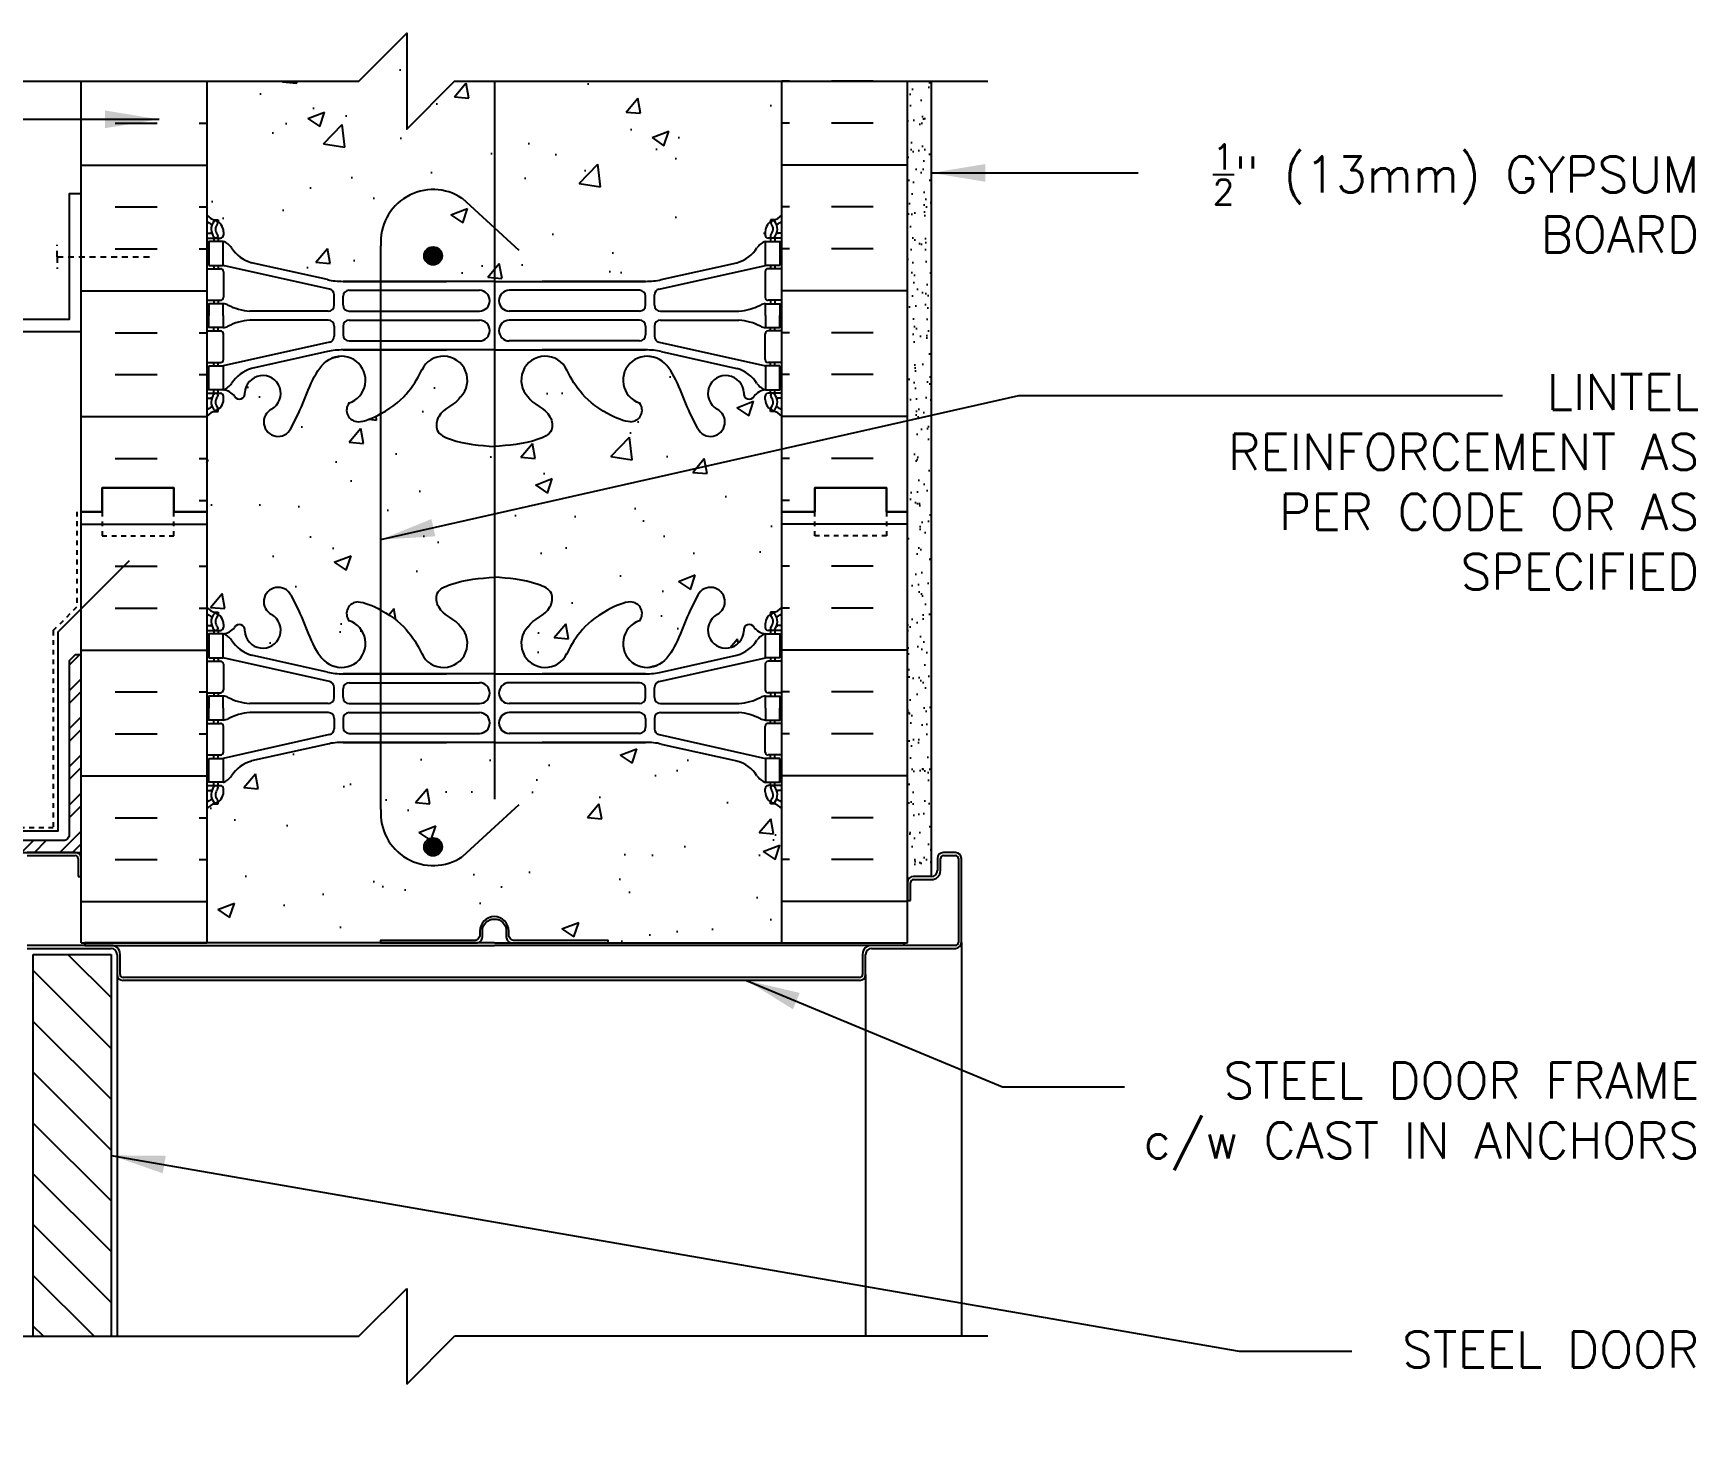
# Model space of a CAD drawing. Header units: inches. Extents: x 175.4 to 228.3, y 137.9 to 224.1.
# Drawn here: x 193.57 to 228.32, y 194.95 to 224.15 of the extents above; entities that cross this region are included whole.
import ezdxf

# ---------------------------------------------------------------- set-up
doc = ezdxf.new("R2010")
doc.units = ezdxf.units.IN
doc.header["$LTSCALE"] = 0.5
doc.header["$MEASUREMENT"] = 0
doc.linetypes.add('DASHED2', pattern=[0.375, 0.25, -0.125])
doc.linetypes.add('HIDDEN2', pattern=[0.1875, 0.125, -0.0625])
for name, color, linetype in [('HATCH', 12, 'Continuous'), ('Hidden2', 12, 'HIDDEN2'), ('line25', 2, 'Continuous'), ('LINE50', 5, 'Continuous'), ('LINE65', 3, 'Continuous'), ('LINE9', 9, 'Continuous'), ('TEXT', 4, 'Continuous'), ('Web_Edge', 9, 'Continuous')]:
    doc.layers.add(name, color=color, linetype=linetype)
doc.styles.add('DIM', font='romans.shx', dxfattribs={"width": 0.7})
doc.styles.add('ROMANS', font='romans.shx', dxfattribs={"height": 0.75})
doc.dimstyles.new('ext_12', dxfattribs={"dimscale": 12, "dimtxt": 0.09375, "dimasz": 0.09375, "dimexe": 0.09375, "dimexo": 0.0625, "dimgap": 0.0625, "dimtad": 1, "dimdec": 1, "dimzin": 3, "dimdsep": 46, "dimlunit": 4, "dimtxsty": 'DIM', "dimcen": 0.09, "dimdle": 0.09375, "dimclrt": 4, "dimadec": 0, "dimazin": 0, "dimtfac": 1, "dimtdec": 1, "dimtmove": 2, "dimatfit": 3, "dimfxl": 1, "dimfrac": 2, "dimtolj": 1, "dimtzin": 0, "dimarcsym": 0})
pattern_1 = [(50, (0, 0), (3.5863, -0.31376), [0.375, -4.125]), (355, (0, 0), (-0.693757, 3.76096), [0.3, -3.3]), (100.4514, (0.299, -0.026), (2.892544, 3.4472), [0.3187, -3.50571]), (46.1842, (0, 1), (5.336207, -0.827596), [0.5625, -6.1875]), (96.6356, (0.4447, 0.931), (4.67331, 4.87059), [0.47805, -5.25857]), (351.1842, (0, 1), (4.67331, 4.87059), [0.45, -4.95]), (21, (0.5, 0.75), (2.984535, -2.013094), [0.375, -4.125]), (326, (0.5, 0.75), (1.216577, 3.62575), [0.3, -3.3]), (71.4514, (0.7487, 0.5822), (4.20111, 1.612656), [0.3187, -3.50571]), (37.5, (0, 0), (0.0607993, 1.6644693), [0, -3.26, 0, -3.35, 0, -3.3125]), (7.5, (0, 0), (1.315348, 1.972059), [0, -1.91, 0, -3.185, 0, -1.2625]), (327.5, (-1.115, 0), (2.669112, -0.1127744), [0, -1.25, 0, -3.9, 0, -5.175]), (317.5, (-1.615, 0), (2.91593, 0.500525), [0, -1.625, 0, -2.59, 0, -3.675])]

msp = doc.modelspace()

# ---------------------------------------------------------------- hatches: boundary and pattern name
at = {"layer": 'HATCH'}
h = msp.add_hatch(dxfattribs=at)
h.set_pattern_fill('AR-CONC', color=256, scale=0.5)
h.set_pattern_definition(pattern_1)
h.paths.add_polyline_path([(209.196, 223.145), (202.366, 223.145), (201.366, 222.145), (201.366, 224.145), (200.366, 223.145), (197.196, 223.145), (197.196, 220.347, 0.088416), (197.342, 220.25), (197.432, 220.25), (197.432, 220.208, -0.249069), (197.542, 220.001), (197.542, 219.934, -0.414214), (197.479, 219.871), (197.432, 219.871), (197.432, 219.801), (197.537, 219.801, -0.155529), (197.712, 219.667, 0.180914), (198.13, 219.356), (199.711, 219.003, 0.054974), (200.038, 218.967), (203.196, 218.967), (206.354, 218.967, 0.054974), (206.68, 219.003), (208.261, 219.356, 0.180914), (208.679, 219.667, -0.155529), (208.855, 219.801), (208.96, 219.801), (208.96, 219.871), (208.912, 219.871, -0.414214), (208.85, 219.934), (208.85, 220.001, -0.249069), (208.96, 220.208), (208.96, 220.25), (209.05, 220.25, 0.088416), (209.196, 220.347)])
h = msp.add_hatch(dxfattribs=at)
h.set_pattern_fill('AR-SAND', color=256, scale=0.25, style=0)
h.set_pattern_definition([(37.5, (79.2842, 27.50988), (-0.01574834, 0.48170594), [0, -0.38, 0, -0.425, 0, -0.40625]), (7.5, (79.2842, 27.5099), (0.4424442, 0.7055365), [0, -0.205, 0, -0.3425, 0, -0.13125]), (327.5, (78.9767, 27.50988), (0.7785355, 0.0014148), [0, -0.125, 0, -0.45, 0, -0.5875]), (317.5, (78.9767, 27.5099), (0.7515317, 0.2194189), [0, -0.0625, 0, -0.295, 0, -0.3375])])
h.paths.add_polyline_path([(212.321, 218.8), (211.821, 218.517), (211.821, 214.155), (211.821, 206.417, -0.414214), (211.946, 206.542), (212.321, 206.542)])
h.paths.add_polyline_path([(212.321, 219.41), (211.821, 219.41), (211.821, 218.517), (212.321, 218.8)])
h.paths.add_polyline_path([(212.321, 223.145), (211.821, 223.145), (211.821, 219.41), (212.321, 219.41)])
h = msp.add_hatch(dxfattribs=at)
h.set_pattern_fill('AR-CONC', color=256, scale=0.5)
h.set_pattern_definition(pattern_1)
edge = h.paths.add_edge_path()
edge.add_arc((208.85, 215.794), 0.5, 46.2109, 66.4218)
edge.add_line((209.05, 216.252), (208.96, 216.252))
edge.add_line((208.96, 216.252), (208.96, 216.294))
edge.add_arc((209.1, 216.501), 0.25, 180, 235.9442, ccw=False)
edge.add_line((208.85, 216.501), (208.85, 216.569))
edge.add_arc((208.912, 216.569), 0.0625, 90, 180, ccw=False)
edge.add_line((208.912, 216.631), (208.96, 216.631))
edge.add_line((208.96, 216.631), (208.96, 216.701))
edge.add_line((208.96, 216.701), (208.855, 216.701))
edge.add_arc((208.892, 216.352), 0.352, 96.1291, 141.5331)
edge.add_arc((208.515, 216.62), 0.113, 167.8156, 334.0569, ccw=False)
edge.add_arc((208.03, 216.625), 0.375, 2.9237, 239.8675)
edge.add_arc((207.71, 216.031), 0.3, -152.403, 63.9425, ccw=False)
edge.add_spline(control_points=[(207.444, 215.892), (207.358, 216.059), (207.105, 216.549), (206.91, 217.23), (206.585, 217.36)], knot_values=[0, 0, 0, 0, 0.579211, 1.703896, 1.703896, 1.703896, 1.703896], degree=3, periodic=0)
edge.add_spline(control_points=[(206.585, 217.36), (206.535, 217.38), (206.481, 217.393), (206.424, 217.401)], knot_values=[1.703896, 1.703896, 1.703896, 1.703896, 1.875321, 1.875321, 1.875321, 1.875321], degree=3, periodic=0)
edge.add_arc((206.383, 216.903), 0.5, 85.2926, 251.7937)
edge.add_arc((206.037, 216.278), 0.242, -90, 38.2327, ccw=False)
edge.add_spline(control_points=[(206.037, 216.036), (205.916, 216.034), (205.096, 216.385), (204.851, 216.833), (204.712, 217.113)], knot_values=[0.038125, 0.038125, 0.038125, 0.038125, 0.320663, 1.237398, 1.237398, 1.237398, 1.237398], degree=3, periodic=0)
edge.add_arc((204.258, 216.903), 0.5, 24.819, 224.1875)
edge.add_spline(control_points=[(203.9, 216.554), (204.007, 216.391), (204.367, 216.301), (204.444, 215.805), (203.896, 215.569), (203.492, 215.541), (203.196, 215.52)], knot_values=[0.229407, 0.229407, 0.229407, 0.229407, 0.844432, 1.128849, 1.464331, 2.389004, 2.389004, 2.389004, 2.389004], degree=3, periodic=0)
edge.add_spline(control_points=[(203.196, 215.52), (202.899, 215.541), (202.496, 215.569), (201.947, 215.805), (202.024, 216.301), (202.384, 216.391), (202.492, 216.554)], knot_values=[0.229407, 0.229407, 0.229407, 0.229407, 1.15408, 1.489562, 1.773979, 2.389004, 2.389004, 2.389004, 2.389004], degree=3, periodic=0)
edge.add_arc((202.133, 216.903), 0.5, 315.8125, 515.181)
edge.add_spline(control_points=[(201.679, 217.113), (201.54, 216.833), (201.295, 216.385), (200.475, 216.034), (200.354, 216.036)], knot_values=[0.038125, 0.038125, 0.038125, 0.038125, 0.95486, 1.237398, 1.237398, 1.237398, 1.237398], degree=3, periodic=0)
edge.add_arc((200.354, 216.278), 0.242, 141.7673, 270, ccw=False)
edge.add_arc((200.008, 216.903), 0.5, 288.2063, 454.7074)
edge.add_spline(control_points=[(199.967, 217.401), (199.91, 217.393), (199.856, 217.38), (199.806, 217.36)], knot_values=[1.703896, 1.703896, 1.703896, 1.703896, 1.875321, 1.875321, 1.875321, 1.875321], degree=3, periodic=0)
edge.add_spline(control_points=[(199.806, 217.36), (199.481, 217.23), (199.286, 216.549), (199.033, 216.059), (198.947, 215.892)], knot_values=[0, 0, 0, 0, 1.124685, 1.703896, 1.703896, 1.703896, 1.703896], degree=3, periodic=0)
edge.add_arc((198.682, 216.031), 0.3, 116.0575, 333.0631, ccw=False)
edge.add_arc((198.362, 216.625), 0.375, 300.1325, 537.0763)
edge.add_arc((197.876, 216.62), 0.113, -154.0569, 12.1844, ccw=False)
edge.add_arc((197.499, 216.352), 0.352, 38.4669, 83.8709)
edge.add_line((197.537, 216.701), (197.432, 216.701))
edge.add_line((197.432, 216.701), (197.432, 216.631))
edge.add_line((197.432, 216.631), (197.479, 216.631))
edge.add_arc((197.479, 216.569), 0.0625, 0, 90, ccw=False)
edge.add_line((197.542, 216.569), (197.542, 216.501))
edge.add_arc((197.292, 216.501), 0.25, 304.0558, 360, ccw=False)
edge.add_line((197.432, 216.294), (197.432, 216.252))
edge.add_line((197.432, 216.252), (197.342, 216.252))
edge.add_arc((197.542, 215.794), 0.5, 113.5782, 133.7891)
edge.add_line((197.196, 216.155), (197.196, 214.155))
edge.add_line((197.196, 214.155), (197.196, 212.155))
edge.add_arc((197.542, 212.516), 0.5, 226.2109, 246.4218)
edge.add_line((197.342, 212.058), (197.432, 212.058))
edge.add_line((197.432, 212.058), (197.432, 212.016))
edge.add_arc((197.292, 211.809), 0.25, 0, 55.9442, ccw=False)
edge.add_line((197.542, 211.809), (197.542, 211.741))
edge.add_arc((197.479, 211.741), 0.0625, -90, 0, ccw=False)
edge.add_line((197.479, 211.679), (197.432, 211.679))
edge.add_line((197.432, 211.679), (197.432, 211.609))
edge.add_line((197.432, 211.609), (197.537, 211.609))
edge.add_arc((197.499, 211.958), 0.352, 276.1291, 321.5331)
edge.add_arc((197.876, 211.69), 0.113, -12.1844, 154.0569, ccw=False)
edge.add_arc((198.362, 211.685), 0.375, 182.9237, 419.8675)
edge.add_arc((198.682, 212.279), 0.3, 27.597, 243.9425, ccw=False)
edge.add_spline(control_points=[(198.947, 212.418), (199.033, 212.251), (199.286, 211.761), (199.481, 211.08), (199.806, 210.95)], knot_values=[0, 0, 0, 0, 0.579211, 1.703896, 1.703896, 1.703896, 1.703896], degree=3, periodic=0)
edge.add_spline(control_points=[(199.806, 210.95), (199.856, 210.93), (199.91, 210.917), (199.967, 210.909)], knot_values=[1.703896, 1.703896, 1.703896, 1.703896, 1.875321, 1.875321, 1.875321, 1.875321], degree=3, periodic=0)
edge.add_arc((200.008, 211.407), 0.5, 265.2926, 431.7937)
edge.add_arc((200.354, 212.032), 0.242, 90, 218.2327, ccw=False)
edge.add_spline(control_points=[(200.354, 212.274), (200.475, 212.276), (201.295, 211.925), (201.54, 211.477), (201.679, 211.197)], knot_values=[0.038125, 0.038125, 0.038125, 0.038125, 0.320663, 1.237398, 1.237398, 1.237398, 1.237398], degree=3, periodic=0)
edge.add_arc((202.133, 211.407), 0.5, 204.819, 404.1875)
edge.add_spline(control_points=[(202.492, 211.756), (202.384, 211.919), (202.024, 212.009), (201.947, 212.505), (202.496, 212.741), (202.899, 212.769), (203.196, 212.79)], knot_values=[0.229407, 0.229407, 0.229407, 0.229407, 0.844432, 1.128849, 1.464331, 2.389004, 2.389004, 2.389004, 2.389004], degree=3, periodic=0)
edge.add_spline(control_points=[(203.196, 212.79), (203.492, 212.769), (203.896, 212.741), (204.444, 212.505), (204.367, 212.009), (204.007, 211.919), (203.9, 211.756)], knot_values=[0.229407, 0.229407, 0.229407, 0.229407, 1.15408, 1.489562, 1.773979, 2.389004, 2.389004, 2.389004, 2.389004], degree=3, periodic=0)
edge.add_arc((204.258, 211.407), 0.5, 135.8125, 335.181)
edge.add_spline(control_points=[(204.712, 211.197), (204.851, 211.477), (205.096, 211.925), (205.916, 212.276), (206.037, 212.274)], knot_values=[0.038125, 0.038125, 0.038125, 0.038125, 0.95486, 1.237398, 1.237398, 1.237398, 1.237398], degree=3, periodic=0)
edge.add_arc((206.037, 212.032), 0.242, -38.2327, 90, ccw=False)
edge.add_arc((206.383, 211.407), 0.5, 108.2063, 274.7074)
edge.add_spline(control_points=[(206.424, 210.909), (206.481, 210.917), (206.535, 210.93), (206.585, 210.95)], knot_values=[1.703896, 1.703896, 1.703896, 1.703896, 1.875321, 1.875321, 1.875321, 1.875321], degree=3, periodic=0)
edge.add_spline(control_points=[(206.585, 210.95), (206.91, 211.08), (207.105, 211.761), (207.358, 212.251), (207.444, 212.418)], knot_values=[0, 0, 0, 0, 1.124685, 1.703896, 1.703896, 1.703896, 1.703896], degree=3, periodic=0)
edge.add_arc((207.71, 212.279), 0.3, -63.9425, 153.0631, ccw=False)
edge.add_arc((208.03, 211.685), 0.375, 120.1325, 357.0763)
edge.add_arc((208.515, 211.69), 0.113, 25.9431, 192.1844, ccw=False)
edge.add_arc((208.892, 211.958), 0.352, 218.4669, 263.8709)
edge.add_line((208.855, 211.609), (208.96, 211.609))
edge.add_line((208.96, 211.609), (208.96, 211.679))
edge.add_line((208.96, 211.679), (208.912, 211.679))
edge.add_arc((208.912, 211.741), 0.0625, 180, 270, ccw=False)
edge.add_line((208.85, 211.741), (208.85, 211.809))
edge.add_arc((209.1, 211.809), 0.25, 124.0558, 180, ccw=False)
edge.add_line((208.96, 212.016), (208.96, 212.058))
edge.add_line((208.96, 212.058), (209.05, 212.058))
edge.add_arc((208.85, 212.516), 0.5, 293.5782, 313.7891)
edge.add_line((209.196, 212.155), (209.196, 214.155))
edge.add_line((209.196, 214.155), (209.196, 216.155))
h.paths.add_polyline_path([(209.196, 207.963, 0.088416), (209.05, 208.06), (208.96, 208.06), (208.96, 208.102, -0.249069), (208.85, 208.309), (208.85, 208.376, -0.414214), (208.912, 208.439), (208.96, 208.439), (208.96, 208.509), (208.855, 208.509, -0.155529), (208.679, 208.643, 0.180914), (208.261, 208.954), (206.68, 209.307, 0.054974), (206.354, 209.343), (203.196, 209.343), (200.038, 209.343, 0.054974), (199.711, 209.307), (198.13, 208.954, 0.180914), (197.712, 208.643, -0.155529), (197.537, 208.509), (197.432, 208.509), (197.432, 208.439), (197.479, 208.439, -0.414214), (197.542, 208.376), (197.542, 208.309, -0.249069), (197.432, 208.102), (197.432, 208.06), (197.342, 208.06, 0.088416), (197.196, 207.963), (197.196, 205.155), (200.821, 205.155), (200.821, 205.205), (202.771, 205.205, 0.414214), (202.896, 205.33), (202.896, 205.405, -1), (203.496, 205.405), (203.496, 205.33, 0.414214), (203.621, 205.205), (205.571, 205.205), (205.571, 205.155), (209.196, 205.155)])
h.paths.add_polyline_path([(194.347, 185.296), (191.347, 185.296), (190.159, 185.296), (185.425, 185.14), (185.425, 183.536), (184.425, 182.536), (186.425, 182.536), (185.425, 181.536), (185.425, 179.137), (194.347, 179.43)])
h.paths.add_polyline_path([(221.518, 184.296), (221.518, 185.296), (212.597, 185.296), (212.597, 181.295), (221.518, 181.296), (221.518, 182.296), (222.518, 183.296), (220.518, 183.296)])
h = msp.add_hatch(dxfattribs=at)
h.set_pattern_fill('ANSI32', color=256, scale=1.5, style=0)
h.set_pattern_definition([(45, (279.9301, 52.60896), (-0.3977476, 0.3977476), []), (45, (280.19525, 52.60896), (-0.3977476, 0.3977476), [])])
h.paths.add_polyline_path([(194.571, 207.042), (194.571, 211.167), (194.446, 211.167), (194.321, 211.042), (194.321, 207.417, -0.414214), (194.196, 207.292), (190.446, 207.292), (190.321, 207.167), (190.321, 207.042)])
h = msp.add_hatch(dxfattribs=at)
h.set_pattern_fill('ANSI31', color=256, scale=6, style=0)
h.set_pattern_definition([(135, (315.485, 27.5099), (0.53033, 0.53033), [])])
h.paths.add_polyline_path([(195.197, 196.944), (193.572, 196.944), (193.572, 204.917), (195.197, 204.917)])
at = {"layer": 'LINE65'}
for points in [[(202.106, 219.497, 1), (201.731, 219.497, 1)], [(202.106, 207.161, 1), (201.731, 207.161, 1)]]:
    msp.add_hatch(color=256, dxfattribs=at).paths.add_polyline_path(points)

# ---------------------------------------------------------------- linework, layer by layer
at = {"layer": 'HATCH'}
for p, q in [((195.284, 223.145), (196.159, 223.145)), ((197.034, 223.145), (197.196, 223.145)), ((209.357, 223.145), (209.196, 223.145)), ((211.107, 223.145), (210.232, 223.145)), ((195.284, 222.27), (196.159, 222.27)), ((197.034, 222.27), (197.196, 222.27)), ((209.357, 222.27), (209.196, 222.27)), ((211.107, 222.27), (210.232, 222.27)), ((194.571, 221.395), (197.196, 221.395)), ((211.821, 221.395), (209.196, 221.395)), ((195.284, 220.52), (196.159, 220.52)), ((197.034, 220.52), (197.196, 220.52)), ((209.357, 220.52), (209.196, 220.52)), ((211.107, 220.52), (210.232, 220.52)), ((195.284, 219.645), (196.159, 219.645)), ((197.034, 219.645), (197.196, 219.645)), ((209.357, 219.645), (209.196, 219.645)), ((211.107, 219.645), (210.232, 219.645)), ((194.571, 218.77), (197.196, 218.77)), ((211.821, 218.77), (209.196, 218.77)), ((195.284, 217.895), (196.159, 217.895)), ((197.034, 217.895), (197.196, 217.895)), ((209.357, 217.895), (209.196, 217.895)), ((211.107, 217.895), (210.232, 217.895)), ((195.284, 217.02), (196.159, 217.02)), ((197.034, 217.02), (197.196, 217.02)), ((209.357, 217.02), (209.196, 217.02)), ((211.107, 217.02), (210.232, 217.02)), ((194.571, 216.145), (197.196, 216.145)), ((211.821, 216.145), (209.196, 216.145)), ((195.284, 215.27), (196.159, 215.27)), ((197.034, 215.27), (197.196, 215.27)), ((209.357, 215.27), (209.196, 215.27)), ((211.107, 215.27), (210.232, 215.27)), ((197.034, 214.395), (197.196, 214.395)), ((209.357, 214.395), (209.196, 214.395)), ((194.571, 213.895), (197.196, 213.895)), ((211.821, 213.895), (209.196, 213.895)), ((195.284, 213.02), (196.159, 213.02)), ((197.034, 213.02), (197.196, 213.02)), ((209.357, 213.02), (209.196, 213.02)), ((211.107, 213.02), (210.232, 213.02)), ((195.284, 212.145), (196.159, 212.145)), ((197.034, 212.145), (197.196, 212.145)), ((209.357, 212.145), (209.196, 212.145)), ((211.107, 212.145), (210.232, 212.145)), ((194.571, 211.27), (197.196, 211.27)), ((211.821, 211.27), (209.196, 211.27)), ((195.284, 210.395), (196.159, 210.395)), ((197.034, 210.395), (197.196, 210.395)), ((209.357, 210.395), (209.196, 210.395)), ((211.107, 210.395), (210.232, 210.395)), ((195.284, 209.52), (196.159, 209.52)), ((197.034, 209.52), (197.196, 209.52)), ((209.357, 209.52), (209.196, 209.52)), ((211.107, 209.52), (210.232, 209.52)), ((194.571, 208.645), (197.196, 208.645)), ((211.821, 208.645), (209.196, 208.645)), ((195.284, 207.77), (196.159, 207.77)), ((197.034, 207.77), (197.196, 207.77)), ((211.107, 207.77), (210.232, 207.77)), ((195.284, 206.895), (196.159, 206.895)), ((197.034, 206.895), (197.196, 206.895)), ((197.034, 206.895), (197.196, 206.895)), ((209.357, 206.895), (209.196, 206.895)), ((211.107, 206.895), (210.232, 206.895)), ((194.571, 206.02), (197.196, 206.02)), ((211.821, 206.02), (209.196, 206.02)), ((212.946, 205.167), (212.946, 196.944)), ((210.946, 204.498), (210.946, 196.944))]:
    msp.add_line(p, q, dxfattribs=at)
at = {"layer": 'Hidden2'}
for p, q in [((194.482, 214.158), (194.482, 212.17)), ((193.988, 211.676), (194.482, 212.17)), ((193.988, 211.676), (193.988, 207.561)), ((193.988, 207.561), (191.988, 207.561))]:
    msp.add_line(p, q, dxfattribs=at)
at = {"layer": 'line25'}
for p, q in [((197.196, 223.145), (197.196, 214.155)), ((209.196, 214.155), (209.196, 223.145)), ((197.196, 214.155), (197.196, 205.155)), ((209.196, 205.155), (209.196, 214.155)), ((194.571, 205.155), (197.196, 205.155)), ((209.196, 205.155), (211.821, 205.155)), ((193.572, 196.944), (193.572, 204.917)), ((193.572, 204.917), (195.197, 204.917)), ((195.197, 204.917), (195.197, 196.944))]:
    msp.add_line(p, q, dxfattribs=at)
at = {"layer": 'line25', "color": 12}
msp.add_line((195.321, 204.498), (195.321, 196.944), dxfattribs=at)
at = {"layer": 'LINE50'}
for p, q in [((194.571, 214.155), (194.571, 223.145)), ((211.821, 214.155), (211.821, 223.145)), ((194.571, 205.155), (194.571, 214.155)), ((211.821, 205.155), (211.821, 214.155))]:
    msp.add_line(p, q, dxfattribs=at)
for points in [[(194.571, 214.155), (195.008, 214.155), (195.008, 214.655), (196.508, 214.655), (196.508, 214.155), (197.196, 214.155)], [(197.196, 214.155), (196.508, 214.155), (196.508, 214.655), (195.008, 214.655), (195.008, 214.155), (194.571, 214.155)], [(211.821, 214.155), (211.383, 214.155), (211.383, 214.655), (209.883, 214.655), (209.883, 214.155), (209.196, 214.155)], [(209.196, 214.155), (209.883, 214.155), (209.883, 214.655), (211.383, 214.655), (211.383, 214.155), (211.821, 214.155)]]:
    msp.add_lwpolyline(points, dxfattribs=at)
at = {"layer": 'LINE65'}
for p, q in [((203.196, 223.145), (203.196, 208.155)), ((202.525, 220.7), (203.705, 219.616)), ((200.826, 207.944), (200.826, 219.71)), ((203.705, 208.038), (202.525, 206.954))]:
    msp.add_line(p, q, dxfattribs=at)
for centre in [(201.918, 219.497), (201.918, 207.161)]:
    msp.add_circle(centre, 0.188, dxfattribs=at)
for centre, start, end in [((201.918, 219.788), 56.3696, 184.0932), ((201.918, 207.866), 175.9068, 303.6304)]:
    msp.add_arc(centre, 1.095, start, end, dxfattribs=at)
at = {"layer": 'LINE9'}
for p, q in [((212.321, 206.542), (212.321, 223.145)), ((194.446, 207.042), (193.446, 207.042)), ((193.446, 206.98), (194.446, 206.98)), ((194.508, 206.917), (194.508, 206.542)), ((194.571, 206.542), (194.571, 206.917)), ((212.446, 206.917), (212.446, 206.667)), ((212.508, 206.667), (212.508, 206.917)), ((212.821, 207.042), (212.571, 207.042)), ((212.571, 206.98), (212.821, 206.98)), ((212.883, 206.917), (212.883, 205.167)), ((212.946, 205.167), (212.946, 206.917)), ((194.508, 206.542), (194.571, 206.542)), ((211.821, 206.417), (211.821, 206.042)), ((211.883, 206.042), (211.883, 206.417)), ((212.321, 206.542), (211.946, 206.542)), ((211.946, 206.48), (212.321, 206.48)), ((211.821, 206.042), (211.883, 206.042)), ((195.196, 205.105), (193.446, 205.105)), ((193.446, 205.042), (195.196, 205.042)), ((212.821, 205.105), (211.071, 205.105)), ((211.071, 205.042), (212.821, 205.042)), ((195.321, 204.917), (195.321, 204.498)), ((195.383, 204.498), (195.383, 204.917)), ((210.883, 204.917), (210.883, 204.498)), ((210.946, 204.498), (210.946, 204.917)), ((210.821, 204.436), (195.446, 204.436)), ((210.821, 204.373), (195.446, 204.373)), ((200.366, 196.944), (201.366, 197.944)), ((201.366, 197.944), (201.366, 195.944)), ((189.232, 196.944), (200.366, 196.944)), ((201.366, 195.944), (202.366, 196.944)), ((213.501, 196.944), (202.366, 196.944))]:
    msp.add_line(p, q, dxfattribs=at)
at = {"layer": 'LINE9', "linetype": 'DASHED2'}
for q in [(194.071, 219.73), (194.071, 219.23), (196.071, 219.48)]:
    msp.add_line((194.071, 219.48), q, dxfattribs=at)
at = {"layer": 'LINE9'}
for points in [[(189.232, 223.145), (200.366, 223.145), (201.366, 224.145), (201.366, 222.145), (202.366, 223.145), (213.501, 223.145)], [(189.821, 207.329), (190.064, 207.497), (194.088, 207.497), (194.088, 211.647), (195.579, 213.138)], [(203.196, 205.155), (194.647, 205.155), (194.647, 205.105), (203.196, 205.105)], [(203.196, 205.155), (211.744, 205.155), (211.744, 205.105), (203.196, 205.105)]]:
    msp.add_lwpolyline(points, dxfattribs=at)
msp.add_lwpolyline([(191.571, 217.917), (194.571, 217.917), (194.571, 220.792), (194.321, 220.792), (194.321, 218.167), (191.571, 218.167)], close=True, dxfattribs=at)
at = {"layer": 'LINE9', "linetype": 'DASHED2', "ltscale": 0.15}
for points in [[(195.008, 214.155), (195.008, 214.155), (195.008, 213.655), (196.508, 213.655), (196.508, 214.155), (196.508, 214.155)], [(211.383, 214.155), (211.383, 214.155), (211.383, 213.655), (209.883, 213.655), (209.883, 214.155), (209.883, 214.155)]]:
    msp.add_lwpolyline(points, dxfattribs=at)
at = {"layer": 'LINE9', "color": 9}
msp.add_lwpolyline([(194.571, 211.167), (194.446, 211.167), (194.321, 211.042), (194.321, 207.417, -0.414214), (194.196, 207.292), (190.446, 207.292), (190.321, 207.167), (190.321, 207.042), (194.571, 207.042)], format="xyb", close=True, dxfattribs=at)
at = {"layer": 'LINE9'}
msp.add_lwpolyline([(200.821, 205.155), (202.821, 205.155, 0.414214), (202.946, 205.28), (202.946, 205.405, -1), (203.446, 205.405), (203.446, 205.28, 0.414214), (203.571, 205.155), (205.571, 205.155), (205.571, 205.205), (203.621, 205.205, -0.414214), (203.496, 205.33), (203.496, 205.405, 1), (202.896, 205.405), (202.896, 205.33, -0.414214), (202.771, 205.205), (200.821, 205.205)], format="xyb", close=True, dxfattribs=at)
for centre, radius, start, end in [((194.446, 206.917), 0.125, 0, 90), ((194.446, 206.917), 0.0625, 0, 90), ((212.571, 206.917), 0.125, 90, 180), ((212.571, 206.917), 0.0625, 90, 180), ((212.821, 206.917), 0.125, 0, 90), ((212.821, 206.917), 0.0625, 0, 90), ((211.946, 206.417), 0.125, 90, 180), ((211.946, 206.417), 0.0625, 90, 180), ((212.321, 206.667), 0.125, 270, 0), ((212.321, 206.667), 0.188, 270, 0), ((195.196, 204.917), 0.188, 0, 90), ((195.196, 204.917), 0.125, 0, 90), ((211.071, 204.917), 0.188, 90, 180), ((211.071, 204.917), 0.125, 90, 180), ((212.821, 205.167), 0.125, 270, 0), ((212.821, 205.167), 0.0625, 270, 0), ((195.446, 204.498), 0.125, 180, 270), ((195.446, 204.498), 0.0625, 180, 270), ((210.821, 204.498), 0.125, 270, 0), ((210.821, 204.498), 0.0625, 270, 0)]:
    msp.add_arc(centre, radius, start, end, dxfattribs=at)
at = {"layer": 'Web_Edge'}
for p, q in [((197.196, 219.971), (197.273, 219.971)), ((197.342, 220.25), (197.432, 220.25)), ((197.432, 220.25), (197.432, 220.208)), ((197.542, 220.001), (197.542, 219.934)), ((208.85, 220.001), (208.85, 219.934)), ((209.05, 220.25), (208.96, 220.25)), ((208.96, 220.25), (208.96, 220.208)), ((209.196, 219.971), (209.118, 219.971)), ((197.196, 219.871), (197.479, 219.871)), ((197.342, 219.871), (197.342, 219.801)), ((197.432, 219.871), (197.432, 219.801)), ((209.196, 219.871), (208.912, 219.871)), ((208.96, 219.871), (208.96, 219.801)), ((209.05, 219.871), (209.05, 219.801)), ((197.342, 219.301), (197.342, 219.231)), ((197.432, 219.301), (197.432, 219.231)), ((199.754, 218.805), (197.537, 219.301)), ((199.711, 219.003), (198.13, 219.356)), ((206.637, 218.805), (208.855, 219.301)), ((206.68, 219.003), (208.261, 219.356)), ((208.96, 219.301), (208.96, 219.231)), ((209.05, 219.301), (209.05, 219.231)), ((197.196, 219.231), (197.479, 219.231)), ((197.542, 219.169), (197.542, 218.634)), ((200.038, 218.967), (202.196, 218.967)), ((203.196, 218.967), (200.038, 218.967)), ((203.196, 218.967), (206.354, 218.967)), ((206.354, 218.967), (204.196, 218.967)), ((208.85, 219.169), (208.85, 218.634)), ((209.196, 219.231), (208.912, 219.231)), ((197.196, 218.571), (197.479, 218.571)), ((197.342, 218.571), (197.342, 218.501)), ((197.432, 218.571), (197.432, 218.501)), ((199.852, 218.47), (199.852, 218.683)), ((200.039, 218.471), (200.039, 218.655)), ((200.164, 218.78), (202.884, 218.78)), ((206.227, 218.78), (203.508, 218.78)), ((206.352, 218.471), (206.352, 218.655)), ((206.539, 218.47), (206.539, 218.683)), ((209.196, 218.571), (208.912, 218.571)), ((208.96, 218.571), (208.96, 218.501)), ((209.05, 218.571), (209.05, 218.501)), ((199.727, 218.345), (198.089, 218.345)), ((200.164, 218.346), (202.884, 218.346)), ((206.227, 218.346), (203.508, 218.346)), ((206.664, 218.345), (208.302, 218.345)), ((197.196, 217.931), (197.479, 217.931)), ((197.342, 217.931), (197.342, 218.001)), ((197.432, 217.931), (197.432, 218.001)), ((197.542, 217.334), (197.542, 217.869)), ((199.727, 218.157), (198.089, 218.157)), ((199.852, 218.032), (199.852, 217.82)), ((200.039, 218.031), (200.039, 217.847)), ((200.164, 218.156), (202.884, 218.156)), ((206.227, 218.156), (203.508, 218.156)), ((206.352, 218.031), (206.352, 217.847)), ((206.539, 218.032), (206.539, 217.82)), ((206.664, 218.157), (208.302, 218.157)), ((208.85, 217.334), (208.85, 217.869)), ((209.196, 217.931), (208.912, 217.931)), ((208.96, 217.931), (208.96, 218.001)), ((209.05, 217.931), (209.05, 218.001)), ((199.754, 217.698), (197.537, 217.201)), ((200.038, 217.536), (202.196, 217.536)), ((203.196, 217.536), (200.038, 217.536)), ((200.164, 217.722), (202.884, 217.722)), ((203.196, 217.536), (206.354, 217.536)), ((206.227, 217.722), (203.508, 217.722)), ((206.354, 217.536), (204.196, 217.536)), ((206.637, 217.698), (208.855, 217.201)), ((197.196, 217.271), (197.479, 217.271)), ((197.342, 217.201), (197.342, 217.271)), ((197.432, 217.201), (197.432, 217.271)), ((199.711, 217.499), (198.13, 217.147)), ((206.68, 217.499), (208.261, 217.147)), ((209.196, 217.271), (208.912, 217.271)), ((208.96, 217.201), (208.96, 217.271)), ((209.05, 217.201), (209.05, 217.271)), ((197.196, 216.631), (197.479, 216.631)), ((197.196, 216.531), (197.273, 216.531)), ((197.342, 216.631), (197.342, 216.701)), ((197.432, 216.631), (197.432, 216.701)), ((197.542, 216.501), (197.542, 216.569)), ((208.85, 216.501), (208.85, 216.569)), ((209.196, 216.631), (208.912, 216.631)), ((208.96, 216.631), (208.96, 216.701)), ((209.05, 216.631), (209.05, 216.701)), ((209.196, 216.531), (209.118, 216.531)), ((197.342, 216.252), (197.432, 216.252)), ((197.432, 216.252), (197.432, 216.294)), ((208.96, 216.252), (208.96, 216.294)), ((209.05, 216.252), (208.96, 216.252)), ((197.342, 212.058), (197.432, 212.058)), ((197.432, 212.058), (197.432, 212.016)), ((209.05, 212.058), (208.96, 212.058)), ((208.96, 212.058), (208.96, 212.016)), ((197.196, 211.779), (197.273, 211.779)), ((197.196, 211.679), (197.479, 211.679)), ((197.342, 211.679), (197.342, 211.609)), ((197.432, 211.679), (197.432, 211.609)), ((197.542, 211.809), (197.542, 211.741)), ((208.85, 211.809), (208.85, 211.741)), ((209.196, 211.679), (208.912, 211.679)), ((208.96, 211.679), (208.96, 211.609)), ((209.05, 211.679), (209.05, 211.609)), ((209.196, 211.779), (209.118, 211.779)), ((197.196, 211.039), (197.479, 211.039)), ((197.342, 211.109), (197.342, 211.039)), ((197.432, 211.109), (197.432, 211.039)), ((199.754, 210.612), (197.537, 211.109)), ((197.542, 210.976), (197.542, 210.441)), ((199.711, 210.81), (198.13, 211.163)), ((206.637, 210.612), (208.855, 211.109)), ((206.68, 210.81), (208.261, 211.163)), ((208.85, 210.976), (208.85, 210.441)), ((209.196, 211.039), (208.912, 211.039)), ((208.96, 211.109), (208.96, 211.039)), ((209.05, 211.109), (209.05, 211.039)), ((200.038, 210.774), (202.196, 210.774)), ((203.196, 210.774), (200.038, 210.774)), ((200.164, 210.588), (202.884, 210.588)), ((203.196, 210.774), (206.354, 210.774)), ((206.227, 210.588), (203.508, 210.588)), ((206.354, 210.774), (204.196, 210.774)), ((197.196, 210.379), (197.479, 210.379)), ((197.342, 210.379), (197.342, 210.309)), ((197.432, 210.379), (197.432, 210.309)), ((199.852, 210.278), (199.852, 210.49)), ((200.039, 210.279), (200.039, 210.463)), ((206.352, 210.279), (206.352, 210.463)), ((206.539, 210.278), (206.539, 210.49)), ((209.196, 210.379), (208.912, 210.379)), ((208.96, 210.379), (208.96, 210.309)), ((209.05, 210.379), (209.05, 210.309)), ((199.727, 210.153), (198.089, 210.153)), ((199.727, 209.965), (198.089, 209.965)), ((200.164, 210.154), (202.884, 210.154)), ((200.164, 209.964), (202.884, 209.964)), ((206.227, 210.154), (203.508, 210.154)), ((206.227, 209.964), (203.508, 209.964)), ((206.664, 210.153), (208.302, 210.153)), ((206.664, 209.965), (208.302, 209.965)), ((197.196, 209.739), (197.479, 209.739)), ((197.342, 209.739), (197.342, 209.809)), ((197.432, 209.739), (197.432, 209.809)), ((197.542, 209.141), (197.542, 209.676)), ((199.852, 209.84), (199.852, 209.627)), ((200.039, 209.839), (200.039, 209.655)), ((200.164, 209.53), (202.884, 209.53)), ((206.227, 209.53), (203.508, 209.53)), ((206.352, 209.839), (206.352, 209.655)), ((206.539, 209.84), (206.539, 209.627)), ((208.85, 209.141), (208.85, 209.676)), ((209.196, 209.739), (208.912, 209.739)), ((208.96, 209.739), (208.96, 209.809)), ((209.05, 209.739), (209.05, 209.809)), ((199.754, 209.505), (197.537, 209.009)), ((199.711, 209.307), (198.13, 208.954)), ((200.038, 209.343), (202.196, 209.343)), ((203.196, 209.343), (200.038, 209.343)), ((203.196, 209.343), (206.354, 209.343)), ((206.354, 209.343), (204.196, 209.343)), ((206.637, 209.505), (208.855, 209.009)), ((206.68, 209.307), (208.261, 208.954)), ((197.196, 209.079), (197.479, 209.079)), ((197.342, 209.009), (197.342, 209.079)), ((197.432, 209.009), (197.432, 209.079)), ((209.196, 209.079), (208.912, 209.079)), ((208.96, 209.009), (208.96, 209.079)), ((209.05, 209.009), (209.05, 209.079)), ((197.342, 208.439), (197.342, 208.509)), ((197.432, 208.439), (197.432, 208.509)), ((208.96, 208.439), (208.96, 208.509)), ((209.05, 208.439), (209.05, 208.509)), ((197.196, 208.439), (197.479, 208.439)), ((197.196, 208.339), (197.273, 208.339)), ((197.542, 208.309), (197.542, 208.376)), ((208.85, 208.309), (208.85, 208.376)), ((209.196, 208.439), (208.912, 208.439)), ((209.196, 208.339), (209.118, 208.339)), ((197.342, 208.06), (197.432, 208.06)), ((197.432, 208.06), (197.432, 208.102)), ((208.96, 208.06), (208.96, 208.102)), ((209.05, 208.06), (208.96, 208.06))]:
    msp.add_line(p, q, dxfattribs=at)
for points in [[(197.237, 219.301), (197.537, 219.301), (197.537, 219.801), (197.237, 219.801)], [(209.155, 219.301), (208.855, 219.301), (208.855, 219.801), (209.155, 219.801)], [(197.237, 217.201), (197.537, 217.201), (197.537, 216.701), (197.237, 216.701)], [(209.155, 217.201), (208.855, 217.201), (208.855, 216.701), (209.155, 216.701)], [(197.237, 211.109), (197.537, 211.109), (197.537, 211.609), (197.237, 211.609)], [(209.155, 211.109), (208.855, 211.109), (208.855, 211.609), (209.155, 211.609)], [(197.237, 209.009), (197.537, 209.009), (197.537, 208.509), (197.237, 208.509)], [(209.155, 209.009), (208.855, 209.009), (208.855, 208.509), (209.155, 208.509)]]:
    msp.add_lwpolyline(points, close=True, dxfattribs=at)
for points in [[(197.537, 218.251), (197.537, 218.501), (197.237, 218.501), (197.237, 218.251)], [(197.537, 218.251), (197.537, 218.001), (197.237, 218.001), (197.237, 218.251)], [(208.855, 218.251), (208.855, 218.501), (209.155, 218.501), (209.155, 218.251)], [(208.855, 218.251), (208.855, 218.001), (209.155, 218.001), (209.155, 218.251)], [(197.537, 210.059), (197.537, 210.309), (197.237, 210.309), (197.237, 210.059)], [(208.855, 210.059), (208.855, 210.309), (209.155, 210.309), (209.155, 210.059)], [(197.537, 210.059), (197.537, 209.809), (197.237, 209.809), (197.237, 210.059)], [(208.855, 210.059), (208.855, 209.809), (209.155, 209.809), (209.155, 210.059)]]:
    msp.add_lwpolyline(points, dxfattribs=at)
for centre, radius, start, end in [((197.542, 220.708), 0.5, 226.2109, 250.5288), ((208.85, 220.708), 0.5, 289.4712, 313.7891), ((197.542, 220.708), 0.6, 234.7832, 245.0748), ((197.274, 219.991), 0.0196, 269.4032, 15.4901), ((197.535, 220.056), 0.25, 140.1145, 222.4609), ((197.28, 220.145), 0.021, 343.464, 63.9957), ((197.378, 220.187), 0.045, 321.448, 139.1879), ((197.384, 219.917), 0.045, 222.4609, 42.4609), ((197.292, 220.001), 0.25, 0, 70.5288), ((197.535, 220.056), 0.16, 140.0001, 222.4609), ((209.1, 220.001), 0.25, 109.4712, 180), ((209.007, 219.917), 0.045, 137.5391, 317.5391), ((209.014, 220.187), 0.045, 40.8121, 218.552), ((208.856, 220.056), 0.16, 317.5391, 39.9999), ((208.856, 220.056), 0.25, 317.5391, 39.8855), ((209.112, 220.145), 0.021, 116.0043, 196.536), ((209.118, 219.991), 0.0196, 164.5099, 270.5968), ((208.85, 220.708), 0.6, 294.9252, 305.2168), ((197.479, 219.934), 0.0625, 270, 0), ((197.414, 219.459), 0.364, 34.9775, 70.3387), ((198.337, 220.07), 0.743, 212.7919, 253.8107), ((208.054, 220.07), 0.743, 286.1893, 327.2081), ((208.977, 219.459), 0.364, 109.6613, 145.0225), ((208.912, 219.934), 0.0625, 180, 270), ((197.479, 219.169), 0.0625, 0, 90), ((200.038, 220.467), 1.5, 257.4135, 270), ((206.354, 220.467), 1.5, 270, 282.5865), ((208.912, 219.169), 0.0625, 90, 180), ((197.479, 218.634), 0.0625, 270, 0), ((199.727, 218.683), 0.125, 0, 77.3767), ((200.164, 218.655), 0.125, 90, 180), ((202.884, 218.563), 0.217, 270, 90), ((203.508, 218.563), 0.217, 90, 270), ((206.227, 218.655), 0.125, 0, 90), ((206.664, 218.683), 0.125, 102.6233, 180), ((208.912, 218.634), 0.0625, 180, 270), ((197.532, 218.282), 0.219, 60.4937, 88.92), ((198.178, 219.512), 1.17, 242.6365, 265.6505), ((199.727, 218.47), 0.125, 270, 0), ((200.164, 218.471), 0.125, 180, 270), ((206.227, 218.471), 0.125, 270, 360), ((206.664, 218.47), 0.125, 180, 270), ((208.213, 219.512), 1.17, 274.3495, 297.3635), ((208.859, 218.282), 0.219, 91.08, 119.5063), ((197.479, 217.869), 0.0625, 0, 90), ((197.532, 218.22), 0.219, 271.08, 299.5063), ((198.178, 216.99), 1.17, 94.3495, 117.3635), ((199.727, 218.032), 0.125, 0, 90), ((200.164, 218.031), 0.125, 90, 180), ((202.884, 217.939), 0.217, 270, 90), ((203.508, 217.939), 0.217, 90, 270), ((206.227, 218.031), 0.125, 0, 90), ((206.664, 218.032), 0.125, 90, 180), ((208.213, 216.99), 1.17, 62.6365, 85.6505), ((208.859, 218.22), 0.219, 240.4937, 268.92), ((208.912, 217.869), 0.0625, 90, 180), ((200.038, 216.036), 1.5, 90, 102.5865), ((199.727, 217.82), 0.125, 282.6233, 0), ((200.164, 217.847), 0.125, 180, 270), ((206.227, 217.847), 0.125, 270, 0), ((206.354, 216.036), 1.5, 77.4135, 90), ((206.664, 217.82), 0.125, 180, 257.3767), ((197.479, 217.334), 0.0625, 270, 0), ((200.008, 216.903), 0.5, 288.2063, 113.7861), ((202.133, 216.903), 0.5, 315.8125, 155.181), ((204.258, 216.903), 0.5, 24.819, 224.1875), ((206.383, 216.903), 0.5, 66.2139, 251.7937), ((208.912, 217.334), 0.0625, 180, 270), ((197.414, 217.044), 0.364, 289.6613, 325.0225), ((198.337, 216.433), 0.743, 106.1893, 147.2081), ((198.362, 216.625), 0.375, 300.1325, 177.0763), ((208.03, 216.625), 0.375, 2.9237, 239.8675), ((208.054, 216.433), 0.743, 32.7919, 73.8107), ((208.977, 217.044), 0.364, 214.9775, 250.3387), ((197.274, 216.512), 0.0196, 344.5099, 90.5968), ((197.535, 216.447), 0.25, 137.5391, 219.8855), ((197.384, 216.585), 0.045, 317.5391, 137.5391), ((197.535, 216.447), 0.16, 137.5391, 219.9999), ((197.292, 216.501), 0.25, 289.4712, 360), ((197.479, 216.569), 0.0625, 360, 90), ((197.499, 216.352), 0.352, 38.4669, 83.8709), ((197.876, 216.62), 0.113, 205.9431, 12.1844), ((208.515, 216.62), 0.113, 167.8156, 334.0569), ((208.892, 216.352), 0.352, 96.1291, 141.5331), ((208.912, 216.569), 0.0625, 90, 180), ((209.1, 216.501), 0.25, 180, 250.5288), ((209.007, 216.585), 0.045, 42.4609, 222.4609), ((208.856, 216.447), 0.16, 320.0001, 42.4609), ((208.856, 216.447), 0.25, 320.1145, 42.4609), ((209.118, 216.512), 0.0196, 89.4032, 195.4901), ((197.542, 215.794), 0.6, 114.9252, 125.2168), ((197.542, 215.794), 0.5, 109.4712, 133.7891), ((197.28, 216.357), 0.021, 296.0043, 16.536), ((197.378, 216.316), 0.045, 220.8121, 38.552), ((198.682, 216.031), 0.3, 116.0575, 332.403), ((200.354, 216.278), 0.242, 141.7673, 270), ((206.037, 216.278), 0.242, 270, 38.2327), ((207.71, 216.031), 0.3, 207.597, 63.9425), ((209.014, 216.316), 0.045, 141.448, 319.1879), ((208.85, 215.794), 0.5, 46.2109, 70.5288), ((209.112, 216.357), 0.021, 163.464, 243.9957), ((208.85, 215.794), 0.6, 54.7832, 65.0748), ((198.682, 212.279), 0.3, 27.597, 243.9425), ((207.71, 212.279), 0.3, 296.0575, 152.403), ((197.542, 212.516), 0.5, 226.2109, 250.5288), ((197.542, 212.516), 0.6, 234.7832, 245.0748), ((197.535, 211.863), 0.25, 140.1145, 222.4609), ((197.28, 211.953), 0.021, 343.464, 63.9957), ((197.378, 211.994), 0.045, 321.448, 139.1879), ((197.292, 211.809), 0.25, 0, 70.5288), ((197.535, 211.863), 0.16, 140.0001, 222.4609), ((198.362, 211.685), 0.375, 182.9237, 59.8675), ((200.354, 212.032), 0.242, 90, 218.2327), ((206.037, 212.032), 0.242, 321.7673, 90), ((208.03, 211.685), 0.375, 120.1325, 357.0763), ((209.1, 211.809), 0.25, 109.4712, 180), ((209.014, 211.994), 0.045, 40.8121, 218.552), ((208.856, 211.863), 0.16, 317.5391, 39.9999), ((208.85, 212.516), 0.5, 289.4712, 313.7891), ((208.856, 211.863), 0.25, 317.5391, 39.8855), ((209.112, 211.953), 0.021, 116.0043, 196.536), ((208.85, 212.516), 0.6, 294.9252, 305.2168), ((197.274, 211.798), 0.0196, 269.4032, 15.4901), ((197.384, 211.725), 0.045, 222.4609, 42.4609), ((197.479, 211.741), 0.0625, 270, 0), ((197.499, 211.958), 0.352, 276.1291, 321.5331), ((197.414, 211.266), 0.364, 34.9775, 70.3387), ((197.876, 211.69), 0.113, 347.8156, 154.0569), ((200.008, 211.407), 0.5, 246.2139, 71.7937), ((202.133, 211.407), 0.5, 204.819, 44.1875), ((204.258, 211.407), 0.5, 135.8125, 335.181), ((206.383, 211.407), 0.5, 108.2063, 293.7861), ((208.515, 211.69), 0.113, 25.9431, 192.1844), ((208.892, 211.958), 0.352, 218.4669, 263.8709), ((208.977, 211.266), 0.364, 109.6613, 145.0225), ((208.912, 211.741), 0.0625, 180, 270), ((209.007, 211.725), 0.045, 137.5391, 317.5391), ((209.118, 211.798), 0.0196, 164.5099, 270.5968), ((198.337, 211.877), 0.743, 212.7919, 253.8107), ((208.054, 211.877), 0.743, 286.1893, 327.2081), ((197.479, 210.976), 0.0625, 0, 90), ((208.912, 210.976), 0.0625, 90, 180), ((200.038, 212.274), 1.5, 257.4135, 270), ((199.727, 210.49), 0.125, 0, 77.3767), ((200.164, 210.463), 0.125, 90, 180), ((202.884, 210.371), 0.217, 270, 90), ((203.508, 210.371), 0.217, 90, 270), ((206.227, 210.463), 0.125, 0, 90), ((206.354, 212.274), 1.5, 270, 282.5865), ((206.664, 210.49), 0.125, 102.6233, 180), ((197.479, 210.441), 0.0625, 270, 0), ((197.532, 210.09), 0.219, 60.4937, 88.92), ((198.178, 211.32), 1.17, 242.6365, 265.6505), ((199.727, 210.278), 0.125, 270, 0), ((200.164, 210.279), 0.125, 180, 270), ((206.227, 210.279), 0.125, 270, 360), ((206.664, 210.278), 0.125, 180, 270), ((208.213, 211.32), 1.17, 274.3495, 297.3635), ((208.859, 210.09), 0.219, 91.08, 119.5063), ((208.912, 210.441), 0.0625, 180, 270), ((198.178, 208.798), 1.17, 94.3495, 117.3635), ((199.727, 209.84), 0.125, 0, 90), ((200.164, 209.839), 0.125, 90, 180), ((202.884, 209.747), 0.217, 270, 90), ((203.508, 209.747), 0.217, 90, 270), ((206.227, 209.839), 0.125, 0, 90), ((206.664, 209.84), 0.125, 90, 180), ((208.213, 208.798), 1.17, 62.6365, 85.6505), ((197.479, 209.676), 0.0625, 0, 90), ((197.532, 210.028), 0.219, 271.08, 299.5063), ((199.727, 209.627), 0.125, 282.6233, 0), ((200.164, 209.655), 0.125, 180, 270), ((206.227, 209.655), 0.125, 270, 0), ((206.664, 209.627), 0.125, 180, 257.3767), ((208.859, 210.028), 0.219, 240.4937, 268.92), ((208.912, 209.676), 0.0625, 90, 180), ((200.038, 207.843), 1.5, 90, 102.5865), ((206.354, 207.843), 1.5, 77.4135, 90), ((197.479, 209.141), 0.0625, 270, 0), ((198.337, 208.24), 0.743, 106.1893, 147.2081), ((208.054, 208.24), 0.743, 32.7919, 73.8107), ((208.912, 209.141), 0.0625, 180, 270), ((197.414, 208.851), 0.364, 289.6613, 325.0225), ((208.977, 208.851), 0.364, 214.9775, 250.3387), ((197.542, 207.602), 0.6, 114.9252, 125.2168), ((197.274, 208.319), 0.0196, 344.5099, 90.5968), ((197.535, 208.254), 0.25, 137.5391, 219.8855), ((197.28, 208.165), 0.021, 296.0043, 16.536), ((197.378, 208.123), 0.045, 220.8121, 38.552), ((197.384, 208.393), 0.045, 317.5391, 137.5391), ((197.535, 208.254), 0.16, 137.5391, 219.9999), ((197.292, 208.309), 0.25, 289.4712, 360), ((197.479, 208.376), 0.0625, 360, 90), ((208.912, 208.376), 0.0625, 90, 180), ((209.1, 208.309), 0.25, 180, 250.5288), ((209.007, 208.393), 0.045, 42.4609, 222.4609), ((209.014, 208.123), 0.045, 141.448, 319.1879), ((208.856, 208.254), 0.16, 320.0001, 42.4609), ((208.856, 208.254), 0.25, 320.1145, 42.4609), ((209.112, 208.165), 0.021, 163.464, 243.9957), ((209.118, 208.319), 0.0196, 89.4032, 195.4901), ((208.85, 207.602), 0.6, 54.7832, 65.0748), ((197.542, 207.602), 0.5, 109.4712, 133.7891), ((208.85, 207.602), 0.5, 46.2109, 70.5288)]:
    msp.add_arc(centre, radius, start, end, dxfattribs=at)
for points in [[(200.039, 218.476), (200.039, 218.65)], [(206.352, 218.476), (206.352, 218.65)], [(200.039, 218.026), (200.039, 217.852)], [(206.352, 218.026), (206.352, 217.852)], [(200.039, 210.284), (200.039, 210.458)], [(206.352, 210.284), (206.352, 210.458)], [(200.039, 209.834), (200.039, 209.66)], [(206.352, 209.834), (206.352, 209.66)]]:
    msp.add_open_spline(points, degree=1, dxfattribs=at)
for points, knots in [([(198.947, 215.892), (199.033, 216.059), (199.286, 216.549), (199.5, 217.298), (199.91, 217.393), (199.967, 217.401)], [0, 0, 0, 0, 0.579211, 1.703896, 1.875321, 1.875321, 1.875321, 1.875321]), ([(207.444, 215.892), (207.358, 216.059), (207.105, 216.549), (206.891, 217.298), (206.481, 217.393), (206.424, 217.401)], [0, 0, 0, 0, 0.579211, 1.703896, 1.875321, 1.875321, 1.875321, 1.875321]), ([(200.354, 216.036), (200.475, 216.034), (201.309, 216.391), (201.548, 216.848), (201.689, 217.131)], [0.038125, 0.038125, 0.038125, 0.038125, 0.320663, 1.258119, 1.258119, 1.258119, 1.258119]), ([(206.037, 216.036), (205.916, 216.034), (205.082, 216.391), (204.843, 216.848), (204.703, 217.131)], [0.038125, 0.038125, 0.038125, 0.038125, 0.320663, 1.258119, 1.258119, 1.258119, 1.258119]), ([(202.492, 216.554), (202.384, 216.391), (202.024, 216.301), (201.947, 215.805), (202.496, 215.569), (202.899, 215.541), (203.196, 215.52)], [0.229407, 0.229407, 0.229407, 0.229407, 0.844432, 1.128849, 1.464331, 2.389004, 2.389004, 2.389004, 2.389004]), ([(203.9, 216.554), (204.007, 216.391), (204.367, 216.301), (204.444, 215.805), (203.896, 215.569), (203.492, 215.541), (203.196, 215.52)], [0.229407, 0.229407, 0.229407, 0.229407, 0.844432, 1.128849, 1.464331, 2.389004, 2.389004, 2.389004, 2.389004]), ([(202.492, 211.756), (202.384, 211.919), (202.024, 212.009), (201.947, 212.505), (202.496, 212.741), (202.899, 212.769), (203.196, 212.79)], [0.229407, 0.229407, 0.229407, 0.229407, 0.844432, 1.128849, 1.464331, 2.389004, 2.389004, 2.389004, 2.389004]), ([(203.9, 211.756), (204.007, 211.919), (204.367, 212.009), (204.444, 212.505), (203.896, 212.741), (203.492, 212.769), (203.196, 212.79)], [0.229407, 0.229407, 0.229407, 0.229407, 0.844432, 1.128849, 1.464331, 2.389004, 2.389004, 2.389004, 2.389004]), ([(198.947, 212.418), (199.033, 212.251), (199.286, 211.761), (199.5, 211.012), (199.91, 210.917), (199.967, 210.909)], [0, 0, 0, 0, 0.579211, 1.703896, 1.875321, 1.875321, 1.875321, 1.875321]), ([(207.444, 212.418), (207.358, 212.251), (207.105, 211.761), (206.891, 211.012), (206.481, 210.917), (206.424, 210.909)], [0, 0, 0, 0, 0.579211, 1.703896, 1.875321, 1.875321, 1.875321, 1.875321]), ([(200.354, 212.274), (200.475, 212.276), (201.309, 211.919), (201.548, 211.462), (201.689, 211.178)], [0.038125, 0.038125, 0.038125, 0.038125, 0.320663, 1.258119, 1.258119, 1.258119, 1.258119]), ([(206.037, 212.274), (205.916, 212.276), (205.082, 211.919), (204.843, 211.462), (204.703, 211.178)], [0.038125, 0.038125, 0.038125, 0.038125, 0.320663, 1.258119, 1.258119, 1.258119, 1.258119])]:
    msp.add_open_spline(points, degree=3, knots=knots, dxfattribs=at)

# ---------------------------------------------------------------- texts
at = {"layer": 'TEXT', "char_height": 0.75, "attachment_point": 3, "style": 'ROMANS'}
for s, insert, width in [('\\A1;{\\H0.7x;\\S1/2;}" (13mm) GYPSUM BOARD', (228.349, 221.83), 12.40385), ('LINTEL REINFORCEMENT AS PER CODE OR AS SPECIFIED', (228.349, 217.032), 12.20083), ('STEEL DOOR FRAME\\Pc/w CAST IN ANCHORS', (228.349, 202.659), 12.20083), ('STEEL DOOR ', (228.349, 197.042), 12.20083)]:
    msp.add_mtext(s, dxfattribs=dict(at, insert=insert, width=width))

# ---------------------------------------------------------------- leaders
at = {"layer": 'TEXT'}
for points, override in [([(196.196, 222.349), (189.176, 222.349), (188.531, 222.349)], {"dimtad": 0}), ([(200.826, 213.576), (214.148, 216.586), (224.239, 216.586)], {"dimgap": 0.0625, "dimtad": 0}), ([(208.461, 204.373), (213.801, 202.153), (216.353, 202.153)], {"dimgap": 0.0625, "dimtad": 0})]:
    msp.add_leader(points, dimstyle='ext_12', override=override, dxfattribs=at)
for points in [[(212.321, 221.231), (215.544, 221.231), (216.635, 221.231)], [(195.197, 200.721), (218.743, 196.636), (221.096, 196.636)]]:
    msp.add_leader(points, dimstyle='ext_12', dxfattribs=at)

doc.saveas('drawing.dxf')
